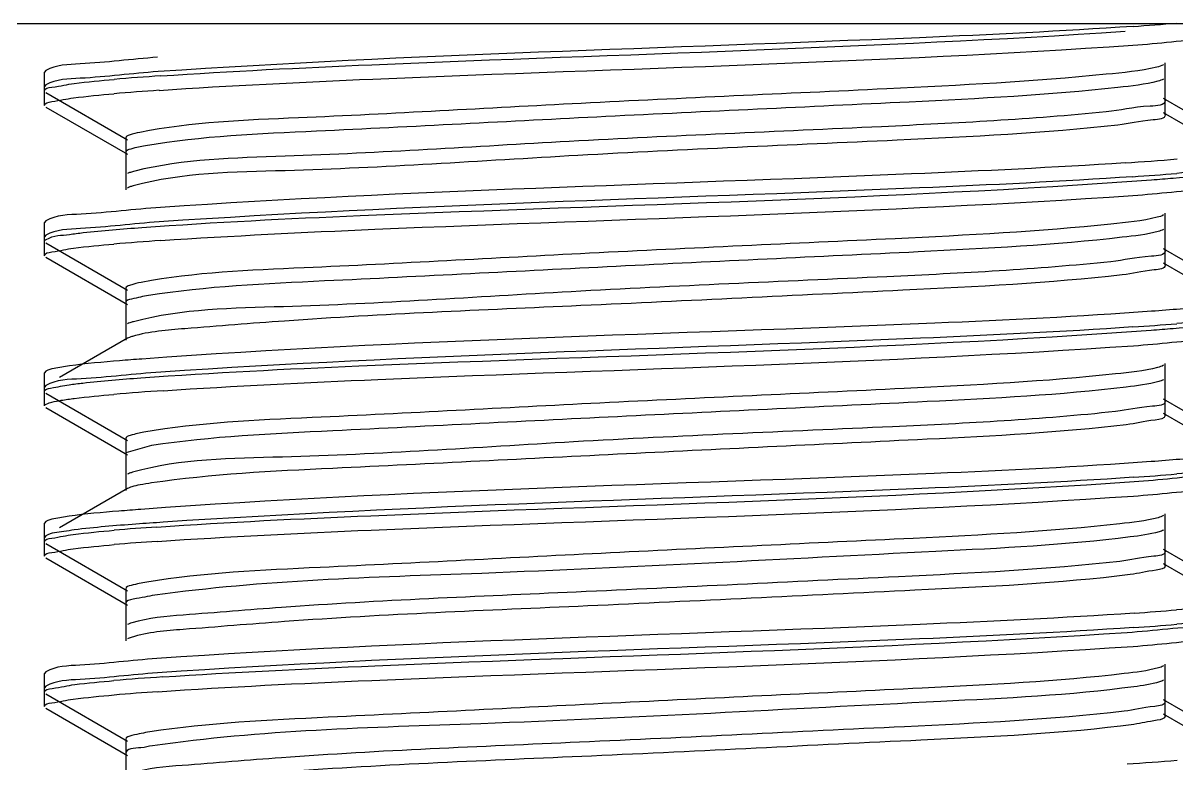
# Model space of a CAD drawing. Extents: x 4995099 to 5303443, y 4627657 to 4889583.
# Drawn here: x 5028850.3 to 5029078.9, y 4754329 to 4754475.7 of the extents above; entities that cross this region are included whole.
import ezdxf

# ---------------------------------------------------------------- set-up
doc = ezdxf.new("R2010")
doc.units = 0
doc.header["$LTSCALE"] = 1000
doc.header["$MEASUREMENT"] = 0
doc.layers.get('0').update_dxf_attribs({"color": 4, "linetype": 'CONTINUOUS'})
doc.layers.add('BZ', color=2, linetype='CONTINUOUS')

msp = doc.modelspace()

# ---------------------------------------------------------------- linework, layer by layer
at = {"linetype": 'Continuous'}
for p, q in [((5029076.52, 4754460.44), (5029076.52, 4754467.88)), ((5028854.79, 4754466.34), (5028854.51, 4754466.02)), ((5028854.51, 4754462.3), (5028854.51, 4754466.02)), ((5028854.51, 4754462.3), (5028854.51, 4754466.02)), ((5029076.52, 4754457.59), (5029076.52, 4754465.03)), ((5028854.79, 4754463.5), (5028854.51, 4754463.17)), ((5028854.51, 4754459.45), (5028854.51, 4754463.17)), ((5028854.51, 4754459.45), (5028854.51, 4754463.17)), ((5028854.79, 4754461.97), (5028870.94, 4754452.62)), ((5029092.35, 4754451.46), (5029076.2, 4754460.81)), ((5028854.79, 4754459.12), (5028870.94, 4754449.77)), ((5029092.35, 4754448.61), (5029076.2, 4754457.96)), ((5028870.62, 4754453), (5028870.62, 4754445.55)), ((5028870.62, 4754450.15), (5028870.62, 4754442.71)), ((5029076.52, 4754430.67), (5029076.52, 4754438.11)), ((5028854.79, 4754436.58), (5028854.51, 4754436.25)), ((5028854.51, 4754432.53), (5028854.51, 4754436.25)), ((5028854.51, 4754432.53), (5028854.51, 4754436.25)), ((5028854.79, 4754433.73), (5028854.51, 4754433.4)), ((5028854.51, 4754429.68), (5028854.51, 4754433.4)), ((5028854.51, 4754429.68), (5028854.51, 4754433.4)), ((5029076.52, 4754427.82), (5029076.52, 4754435.26)), ((5028854.79, 4754432.2), (5028870.94, 4754422.85)), ((5029092.35, 4754421.69), (5029076.2, 4754431.05)), ((5028854.79, 4754429.36), (5028870.94, 4754420)), ((5029092.35, 4754418.85), (5029076.2, 4754428.2)), ((5028870.62, 4754423.23), (5028870.62, 4754415.79)), ((5028870.62, 4754420.38), (5028870.62, 4754412.94)), ((5028870.94, 4754413.32), (5028857.5, 4754405.53)), ((5029076.52, 4754400.9), (5029076.52, 4754408.35)), ((5028854.79, 4754406.81), (5028854.51, 4754406.49)), ((5028854.51, 4754402.77), (5028854.51, 4754406.49)), ((5028854.51, 4754402.77), (5028854.51, 4754406.49)), ((5028854.79, 4754403.96), (5028854.51, 4754403.64)), ((5028854.51, 4754399.92), (5028854.51, 4754403.64)), ((5028854.51, 4754399.92), (5028854.51, 4754403.64)), ((5029076.52, 4754398.06), (5029076.52, 4754405.5)), ((5028854.79, 4754402.44), (5028870.94, 4754393.09)), ((5029092.35, 4754391.93), (5029076.2, 4754401.28)), ((5028854.79, 4754399.59), (5028870.94, 4754390.24)), ((5029092.35, 4754389.08), (5029076.2, 4754398.43)), ((5028870.62, 4754393.46), (5028870.62, 4754386.02)), ((5028875.74, 4754392.11), (5028870.62, 4754390.61)), ((5028870.62, 4754390.61), (5028870.62, 4754383.17)), ((5028870.94, 4754383.55), (5028857.5, 4754375.77)), ((5029076.52, 4754371.14), (5029076.52, 4754378.58)), ((5028854.79, 4754377.05), (5028854.51, 4754376.72)), ((5028854.51, 4754373), (5028854.51, 4754376.72)), ((5028854.51, 4754373), (5028854.51, 4754376.72)), ((5028854.79, 4754374.2), (5028854.51, 4754373.87)), ((5028854.51, 4754370.15), (5028854.51, 4754373.87)), ((5028854.51, 4754370.15), (5028854.51, 4754373.87)), ((5029076.52, 4754368.29), (5029076.52, 4754375.73)), ((5028854.79, 4754372.67), (5028870.94, 4754363.32)), ((5029092.35, 4754362.16), (5029076.2, 4754371.52)), ((5028854.79, 4754369.82), (5028870.94, 4754360.47)), ((5029092.35, 4754359.31), (5029076.2, 4754368.67)), ((5028870.62, 4754363.7), (5028870.62, 4754356.26)), ((5028870.62, 4754360.85), (5028870.62, 4754353.41)), ((5029076.52, 4754341.37), (5029076.52, 4754348.81)), ((5028854.79, 4754347.28), (5028854.51, 4754346.95)), ((5028854.51, 4754343.23), (5028854.51, 4754346.95)), ((5028854.51, 4754343.23), (5028854.51, 4754346.95)), ((5028854.79, 4754344.43), (5028854.51, 4754344.11)), ((5028854.51, 4754340.38), (5028854.51, 4754344.11)), ((5028854.51, 4754340.38), (5028854.51, 4754344.11)), ((5029076.52, 4754338.52), (5029076.52, 4754345.97)), ((5028854.79, 4754342.91), (5028870.94, 4754333.55)), ((5029092.35, 4754332.4), (5029076.2, 4754341.75)), ((5028854.79, 4754340.06), (5028870.94, 4754330.71)), ((5029092.35, 4754329.55), (5029076.2, 4754338.9)), ((5028870.62, 4754333.93), (5028870.62, 4754326.49)), ((5028870.62, 4754331.08), (5028870.62, 4754323.64))]:
    msp.add_line(p, q, dxfattribs=at)
for centre, radius, start, end in [((5029035.94, 4754986.07), 512.12, 273.8314, 274.8033), ((5028911.96, 4753944.82), 521.61, 93.7842, 94.8009), ((5028911.5, 4753947.85), 515.72, 93.8094, 94.8059), ((5029033.85, 4754985.41), 538.46, 273.6985, 274.7995), ((5029035.89, 4754956.83), 512.65, 273.8286, 274.8033), ((5028911.92, 4753912.8), 521.01, 93.7812, 94.806), ((5029035.92, 4754926.74), 512.32, 273.8303, 274.8033), ((5028912.71, 4753873.43), 530.65, 93.7437, 94.8056), ((5029036.07, 4754895.05), 510.39, 273.8405, 274.8036), ((5028910.97, 4753868), 509.09, 93.848, 94.803), ((5028911.06, 4753864.05), 510.2, 93.8411, 94.8041), ((5029036.21, 4754866.4), 508.65, 273.85, 274.8032), ((5029036.05, 4754865.56), 510.67, 273.8391, 274.8035), ((5028912.51, 4753818.77), 528.62, 93.7486, 94.8), ((5028911.21, 4753832.43), 512.05, 93.8298, 94.8052), ((5029034.35, 4754860.02), 532.12, 273.7304, 274.8001)]:
    msp.add_arc(centre, radius, start, end, dxfattribs=at)
for points, knots in [([(5029070.16, 4754475.09), (5029056.06, 4754474.13), (5028991.68, 4754471.03), (5028927.22, 4754469.54), (5028877.01, 4754466.13)], [0, 0, 0, 0, 0.219184, 1, 1, 1, 1]), ([(5028877.53, 4754465.29), (5028891.46, 4754466.23), (5028955.15, 4754469.29), (5029018.9, 4754470.84), (5029068.59, 4754474.12)], [0, 0, 0, 0, 0.21895, 1, 1, 1, 1]), ([(5029070.12, 4754471.37), (5029075.27, 4754471.72), (5029082.48, 4754472.72), (5029090.35, 4754472.85), (5029092.35, 4754474.01)], [0, 0, 0, 0, 0.690321, 1, 1, 1, 1]), ([(5028877.24, 4754462.42), (5028891.34, 4754463.38), (5028955.64, 4754466.47), (5029020.01, 4754467.96), (5029070.12, 4754471.37)], [0, 0, 0, 0, 0.219667, 1, 1, 1, 1]), ([(5028876.91, 4754468.97), (5028871.79, 4754468.62), (5028864.61, 4754467.63), (5028856.79, 4754467.49), (5028854.79, 4754466.34)], [0, 0, 0, 0, 0.690257, 1, 1, 1, 1]), ([(5029076.2, 4754467.5), (5029075.79, 4754467.26), (5029072.02, 4754466.25), (5029068.2, 4754465.93), (5029064.85, 4754465.6)], [0, 0, 0, 0, 0.123019, 1, 1, 1, 1]), ([(5028877.01, 4754466.13), (5028871.87, 4754465.78), (5028864.66, 4754464.78), (5028856.8, 4754464.65), (5028854.79, 4754463.5)], [0, 0, 0, 0, 0.690342, 1, 1, 1, 1]), ([(5029064.85, 4754465.6), (5029050.4, 4754464.16), (5029015.7, 4754462.38), (5028962.3, 4754460.08), (5028913.06, 4754457.16), (5028883.71, 4754456.16), (5028873.39, 4754454.1)], [0, 0, 0, 0, 0.227134, 0.54316, 0.83546, 1, 1, 1, 1]), ([(5028854.51, 4754462.3), (5028854.51, 4754462.85), (5028857.46, 4754463.2), (5028858.94, 4754463.61), (5028860.43, 4754463.8)], [0, 0, 0, 0, 0.271046, 1, 1, 1, 1]), ([(5029067.18, 4754463), (5029053.44, 4754461.48), (5029019.58, 4754459.77), (5028966.63, 4754457.36), (5028916.24, 4754454.61), (5028885.71, 4754453.34), (5028874.53, 4754451.46)], [0, 0, 0, 0, 0.214725, 0.5266, 0.823844, 1, 1, 1, 1]), ([(5029076.2, 4754464.65), (5029075.86, 4754464.46), (5029072.88, 4754463.58), (5029069.83, 4754463.29), (5029067.18, 4754463)], [0, 0, 0, 0, 0.128762, 1, 1, 1, 1]), ([(5028854.51, 4754459.45), (5028854.51, 4754459.99), (5028857.36, 4754460.35), (5028858.8, 4754460.74), (5028860.24, 4754460.92)], [0, 0, 0, 0, 0.271535, 1, 1, 1, 1]), ([(5029064.85, 4754458.16), (5029050.05, 4754456.69), (5029014.57, 4754454.87), (5028960.26, 4754452.66), (5028911.15, 4754449.35), (5028882.09, 4754448.85), (5028872.4, 4754446.44)], [0, 0, 0, 0, 0.231431, 0.552554, 0.844673, 1, 1, 1, 1]), ([(5029076.52, 4754460.44), (5029076.53, 4754459.38), (5029070.51, 4754459.34), (5029067.76, 4754458.45), (5029064.85, 4754458.16)], [0, 0, 0, 0, 0.265504, 1, 1, 1, 1]), ([(5029076.52, 4754457.59), (5029076.53, 4754456.73), (5029071.75, 4754456.49), (5029069.51, 4754455.81), (5029067.18, 4754455.55)], [0, 0, 0, 0, 0.267411, 1, 1, 1, 1]), ([(5028873.39, 4754454.1), (5028872.69, 4754453.96), (5028871.87, 4754453.77), (5028870.62, 4754453.29), (5028870.62, 4754453)], [0, 0, 0, 0, 0.707509, 1, 1, 1, 1]), ([(5029067.18, 4754455.55), (5029052.65, 4754453.95), (5029016.96, 4754452.16), (5028961.86, 4754449.94), (5028911.68, 4754446.35), (5028881.82, 4754446.17), (5028872.09, 4754443.51)], [0, 0, 0, 0, 0.224296, 0.548086, 0.845183, 1, 1, 1, 1]), ([(5028874.53, 4754451.46), (5028873.54, 4754451.29), (5028872.47, 4754451.04), (5028870.62, 4754450.54), (5028870.62, 4754450.15)], [0, 0, 0, 0, 0.717095, 1, 1, 1, 1]), ([(5029068.59, 4754448.07), (5029054.49, 4754447.14), (5028990.8, 4754444.09), (5028927.04, 4754442.58), (5028877.53, 4754439.25)], [0, 0, 0, 0, 0.221631, 1, 1, 1, 1]), ([(5028872.4, 4754446.44), (5028872.11, 4754446.36), (5028871.61, 4754446.23), (5028871.13, 4754446.04), (5028870.95, 4754445.93)], [0, 0, 0, 0, 0.588731, 1, 1, 1, 1]), ([(5028873.83, 4754435.27), (5028888.23, 4754436.32), (5028954.89, 4754439.56), (5029021.66, 4754440.87), (5029073.83, 4754444.71)], [0, 0, 0, 0, 0.216226, 1, 1, 1, 1]), ([(5029070.12, 4754445.33), (5029056.06, 4754444.37), (5028991.76, 4754441.27), (5028927.39, 4754439.77), (5028877.24, 4754436.38)], [0, 0, 0, 0, 0.219063, 1, 1, 1, 1]), ([(5029073.83, 4754444.71), (5029075.27, 4754444.82), (5029079.94, 4754445.19), (5029084.62, 4754445.61), (5029087.84, 4754446.06)], [0, 0, 0, 0, 0.30753, 1, 1, 1, 1]), ([(5028872.09, 4754443.51), (5028871.86, 4754443.44), (5028871.47, 4754443.33), (5028871.1, 4754443.17), (5028870.95, 4754443.08)], [0, 0, 0, 0, 0.578118, 1, 1, 1, 1]), ([(5029070.14, 4754441.61), (5029075.28, 4754441.96), (5029082.49, 4754442.95), (5029090.35, 4754443.09), (5029092.35, 4754444.24)], [0, 0, 0, 0, 0.690305, 1, 1, 1, 1]), ([(5028877.56, 4754432.68), (5028891.68, 4754433.63), (5028955.88, 4754436.71), (5029020.15, 4754438.21), (5029070.14, 4754441.61)], [0, 0, 0, 0, 0.220288, 1, 1, 1, 1]), ([(5028877.53, 4754439.25), (5028872.27, 4754438.89), (5028864.89, 4754437.87), (5028856.84, 4754437.75), (5028854.79, 4754436.58)], [0, 0, 0, 0, 0.69073, 1, 1, 1, 1]), ([(5029076.2, 4754437.74), (5029075.82, 4754437.51), (5029072.37, 4754436.55), (5029068.86, 4754436.25), (5029065.79, 4754435.93)], [0, 0, 0, 0, 0.125047, 1, 1, 1, 1]), ([(5028877.24, 4754436.38), (5028872.04, 4754436.03), (5028864.76, 4754435.02), (5028856.82, 4754434.89), (5028854.79, 4754433.73)], [0, 0, 0, 0, 0.690532, 1, 1, 1, 1]), ([(5029065.79, 4754435.93), (5029051.58, 4754434.46), (5029017.12, 4754432.7), (5028963.79, 4754430.36), (5028914.09, 4754427.49), (5028884.3, 4754426.4), (5028873.7, 4754424.39)], [0, 0, 0, 0, 0.222673, 0.537557, 0.831783, 1, 1, 1, 1]), ([(5028854.51, 4754432.53), (5028854.51, 4754432.69), (5028856.28, 4754433.8), (5028857.89, 4754433.68), (5028859.46, 4754433.9)], [0, 0, 0, 0, 0.088859, 1, 1, 1, 1]), ([(5028859.46, 4754433.9), (5028860.37, 4754434.03), (5028865.15, 4754434.61), (5028869.95, 4754434.99), (5028873.83, 4754435.27)], [0, 0, 0, 0, 0.191578, 1, 1, 1, 1]), ([(5029068.02, 4754433.32), (5029054.6, 4754431.77), (5029021.14, 4754430.09), (5028968.45, 4754427.65), (5028917.65, 4754424.97), (5028886.65, 4754423.6), (5028875.11, 4754421.79)], [0, 0, 0, 0, 0.209641, 0.51959, 0.818764, 1, 1, 1, 1]), ([(5029076.2, 4754434.89), (5029075.88, 4754434.7), (5029073.19, 4754433.88), (5029070.42, 4754433.6), (5029068.02, 4754433.32)], [0, 0, 0, 0, 0.131376, 1, 1, 1, 1]), ([(5028854.51, 4754429.68), (5028854.51, 4754430.23), (5028857.39, 4754430.58), (5028858.84, 4754430.98), (5028860.29, 4754431.17)], [0, 0, 0, 0, 0.271367, 1, 1, 1, 1]), ([(5029065.79, 4754428.49), (5029051.04, 4754426.96), (5029015.37, 4754425.14), (5028960.62, 4754422.95), (5028911.12, 4754419.46), (5028881.78, 4754419.18), (5028872.17, 4754416.61)], [0, 0, 0, 0, 0.229278, 0.552136, 0.84614, 1, 1, 1, 1]), ([(5029076.52, 4754430.67), (5029076.53, 4754429.69), (5029071.01, 4754429.57), (5029068.47, 4754428.77), (5029065.79, 4754428.49)], [0, 0, 0, 0, 0.265995, 1, 1, 1, 1]), ([(5029076.52, 4754427.82), (5029076.53, 4754427.04), (5029072.21, 4754426.74), (5029070.15, 4754426.13), (5029068.02, 4754425.88)], [0, 0, 0, 0, 0.268548, 1, 1, 1, 1]), ([(5028873.7, 4754424.39), (5028872.92, 4754424.24), (5028872.03, 4754424.04), (5028870.62, 4754423.55), (5028870.62, 4754423.23)], [0, 0, 0, 0, 0.710644, 1, 1, 1, 1]), ([(5029068.02, 4754425.88), (5029053.6, 4754424.22), (5029017.8, 4754422.54), (5028962.52, 4754419.76), (5028914.99, 4754417.86), (5028885.48, 4754415.46), (5028875.31, 4754414.67), (5028871.94, 4754413.7)], [0, 0, 0, 0, 0.221551, 0.546609, 0.845708, 0.946505, 1, 1, 1, 1]), ([(5028875.11, 4754421.79), (5028873.98, 4754421.61), (5028872.78, 4754421.31), (5028870.62, 4754420.82), (5028870.62, 4754420.38)], [0, 0, 0, 0, 0.720363, 1, 1, 1, 1]), ([(5029087.84, 4754420.02), (5029086.95, 4754419.89), (5029082.29, 4754419.32), (5029077.61, 4754418.95), (5029073.83, 4754418.67)], [0, 0, 0, 0, 0.1913, 1, 1, 1, 1]), ([(5029073.83, 4754418.67), (5029059.54, 4754417.62), (5028992.87, 4754414.36), (5028926.11, 4754413.03), (5028873.83, 4754409.22)], [0, 0, 0, 0, 0.214646, 1, 1, 1, 1]), ([(5028872.17, 4754416.61), (5028871.92, 4754416.54), (5028871.51, 4754416.42), (5028871.11, 4754416.26), (5028870.95, 4754416.16)], [0, 0, 0, 0, 0.581011, 1, 1, 1, 1]), ([(5028873.62, 4754405.49), (5028887.99, 4754406.54), (5028954.71, 4754409.79), (5029021.52, 4754411.1), (5029073.75, 4754414.94)], [0, 0, 0, 0, 0.215717, 1, 1, 1, 1]), ([(5029070.14, 4754415.56), (5029056.12, 4754414.61), (5028991.92, 4754411.51), (5028927.65, 4754410), (5028877.56, 4754406.63)], [0, 0, 0, 0, 0.218766, 1, 1, 1, 1]), ([(5029073.75, 4754414.94), (5029075.2, 4754415.05), (5029079.89, 4754415.42), (5029084.59, 4754415.84), (5029087.82, 4754416.3)], [0, 0, 0, 0, 0.307512, 1, 1, 1, 1]), ([(5028871.94, 4754413.7), (5028871.75, 4754413.64), (5028871.41, 4754413.53), (5028871.08, 4754413.39), (5028870.95, 4754413.32)], [0, 0, 0, 0, 0.572407, 1, 1, 1, 1]), ([(5029070.26, 4754411.85), (5029075.37, 4754412.2), (5029082.54, 4754413.19), (5029090.36, 4754413.33), (5029092.35, 4754414.47)], [0, 0, 0, 0, 0.690212, 1, 1, 1, 1]), ([(5028878.06, 4754402.95), (5028892.22, 4754403.89), (5028956.28, 4754406.96), (5029020.43, 4754408.45), (5029070.26, 4754411.85)], [0, 0, 0, 0, 0.221286, 1, 1, 1, 1]), ([(5028873.83, 4754409.22), (5028872.36, 4754409.12), (5028867.56, 4754408.74), (5028862.76, 4754408.32), (5028859.46, 4754407.86)], [0, 0, 0, 0, 0.307207, 1, 1, 1, 1]), ([(5029076.2, 4754407.97), (5029075.84, 4754407.76), (5029072.7, 4754406.86), (5029069.49, 4754406.56), (5029066.69, 4754406.26)], [0, 0, 0, 0, 0.127384, 1, 1, 1, 1]), ([(5028859.46, 4754407.86), (5028858.44, 4754407.71), (5028856.88, 4754407.45), (5028855.29, 4754407.1), (5028854.79, 4754406.81)], [0, 0, 0, 0, 0.644157, 1, 1, 1, 1]), ([(5028877.56, 4754406.63), (5028872.29, 4754406.28), (5028864.9, 4754405.26), (5028856.84, 4754405.14), (5028854.79, 4754403.96)], [0, 0, 0, 0, 0.690794, 1, 1, 1, 1]), ([(5029066.69, 4754406.26), (5029052.79, 4754404.76), (5029018.71, 4754403.03), (5028965.61, 4754400.65), (5028915.46, 4754397.86), (5028885.19, 4754396.65), (5028874.22, 4754394.72)], [0, 0, 0, 0, 0.217563, 0.530512, 0.826679, 1, 1, 1, 1]), ([(5028854.51, 4754402.77), (5028854.51, 4754403.23), (5028856.91, 4754403.63), (5028858.17, 4754403.96), (5028859.4, 4754404.13)], [0, 0, 0, 0, 0.274238, 1, 1, 1, 1]), ([(5028859.4, 4754404.13), (5028860.31, 4754404.25), (5028865.03, 4754404.83), (5028869.78, 4754405.21), (5028873.62, 4754405.49)], [0, 0, 0, 0, 0.191507, 1, 1, 1, 1]), ([(5029068.82, 4754403.65), (5029055.73, 4754402.07), (5029022.68, 4754400.43), (5028970.28, 4754397.95), (5028919.09, 4754395.32), (5028887.62, 4754393.87), (5028875.74, 4754392.11)], [0, 0, 0, 0, 0.204569, 0.512595, 0.813688, 1, 1, 1, 1]), ([(5029076.2, 4754405.12), (5029075.91, 4754404.95), (5029073.49, 4754404.18), (5029070.98, 4754403.92), (5029068.82, 4754403.65)], [0, 0, 0, 0, 0.13419, 1, 1, 1, 1]), ([(5028856, 4754400.67), (5028856.61, 4754400.82), (5028858.08, 4754401.1), (5028859.57, 4754401.31), (5028860.43, 4754401.42)], [0, 0, 0, 0, 0.420782, 1, 1, 1, 1]), ([(5028854.51, 4754399.92), (5028854.51, 4754400.09), (5028855.13, 4754400.45), (5028855.62, 4754400.57), (5028856, 4754400.67)], [0, 0, 0, 0, 0.309855, 1, 1, 1, 1]), ([(5029066.69, 4754398.82), (5029052.02, 4754397.23), (5029016.2, 4754395.42), (5028961.06, 4754393.25), (5028911.17, 4754389.58), (5028881.54, 4754389.51), (5028871.98, 4754386.79)], [0, 0, 0, 0, 0.226863, 0.551253, 0.847203, 1, 1, 1, 1]), ([(5029076.52, 4754400.9), (5029076.53, 4754400), (5029071.49, 4754399.8), (5029069.15, 4754399.08), (5029066.69, 4754398.82)], [0, 0, 0, 0, 0.266858, 1, 1, 1, 1]), ([(5029076.52, 4754398.06), (5029076.53, 4754397.34), (5029072.64, 4754396.99), (5029070.75, 4754396.45), (5029068.82, 4754396.21)], [0, 0, 0, 0, 0.26989, 1, 1, 1, 1]), ([(5028874.22, 4754394.72), (5028873.31, 4754394.56), (5028872.3, 4754394.33), (5028870.62, 4754393.83), (5028870.62, 4754393.46)], [0, 0, 0, 0, 0.715002, 1, 1, 1, 1]), ([(5029068.82, 4754396.21), (5029055.73, 4754394.62), (5029022.68, 4754392.98), (5028970.28, 4754390.5), (5028919.09, 4754387.87), (5028887.62, 4754386.43), (5028875.74, 4754384.67)], [0, 0, 0, 0, 0.204569, 0.512595, 0.813688, 1, 1, 1, 1]), ([(5029087.82, 4754390.25), (5029086.93, 4754390.12), (5029082.25, 4754389.55), (5029077.55, 4754389.18), (5029073.75, 4754388.9)], [0, 0, 0, 0, 0.191312, 1, 1, 1, 1]), ([(5029073.75, 4754388.9), (5029059.43, 4754387.84), (5028992.72, 4754384.59), (5028925.91, 4754383.27), (5028873.62, 4754379.44)], [0, 0, 0, 0, 0.214998, 1, 1, 1, 1]), ([(5029070.36, 4754384.94), (5029075.45, 4754385.28), (5029082.59, 4754386.27), (5029090.37, 4754386.42), (5029092.35, 4754387.56)], [0, 0, 0, 0, 0.690121, 1, 1, 1, 1]), ([(5028871.98, 4754386.79), (5028871.78, 4754386.73), (5028871.43, 4754386.62), (5028871.08, 4754386.48), (5028870.95, 4754386.4)], [0, 0, 0, 0, 0.574017, 1, 1, 1, 1]), ([(5029070.26, 4754385.8), (5029056.3, 4754384.85), (5028992.23, 4754381.76), (5028928.09, 4754380.24), (5028878.06, 4754376.9)], [0, 0, 0, 0, 0.218157, 1, 1, 1, 1]), ([(5028871.83, 4754383.9), (5028871.66, 4754383.85), (5028871.36, 4754383.75), (5028871.07, 4754383.62), (5028870.95, 4754383.55)], [0, 0, 0, 0, 0.566763, 1, 1, 1, 1]), ([(5028875.74, 4754384.67), (5028874.97, 4754384.56), (5028873.66, 4754384.35), (5028872.36, 4754384.06), (5028871.83, 4754383.9)], [0, 0, 0, 0, 0.581835, 1, 1, 1, 1]), ([(5028876.8, 4754375.95), (5028890.92, 4754376.91), (5028955.44, 4754380.02), (5029020.04, 4754381.5), (5029070.36, 4754384.94)], [0, 0, 0, 0, 0.219027, 1, 1, 1, 1]), ([(5029070.24, 4754382.08), (5029075.36, 4754382.43), (5029082.53, 4754383.42), (5029090.36, 4754383.56), (5029092.35, 4754384.71)], [0, 0, 0, 0, 0.690224, 1, 1, 1, 1]), ([(5028876.88, 4754373.1), (5028890.98, 4754374.06), (5028955.44, 4754377.17), (5029019.97, 4754378.65), (5029070.24, 4754382.08)], [0, 0, 0, 0, 0.219076, 1, 1, 1, 1]), ([(5028873.62, 4754379.44), (5028872.17, 4754379.33), (5028867.42, 4754378.96), (5028862.67, 4754378.54), (5028859.4, 4754378.08)], [0, 0, 0, 0, 0.307296, 1, 1, 1, 1]), ([(5029076.2, 4754378.2), (5029075.87, 4754378.01), (5029073.02, 4754377.16), (5029070.09, 4754376.87), (5029067.55, 4754376.59)], [0, 0, 0, 0, 0.129897, 1, 1, 1, 1]), ([(5028859.4, 4754378.08), (5028858.4, 4754377.94), (5028856.86, 4754377.67), (5028855.28, 4754377.33), (5028854.79, 4754377.05)], [0, 0, 0, 0, 0.643667, 1, 1, 1, 1]), ([(5028878.06, 4754376.9), (5028876.25, 4754376.78), (5028870.37, 4754376.36), (5028864.48, 4754375.89), (5028860.43, 4754375.37)], [0, 0, 0, 0, 0.307422, 1, 1, 1, 1]), ([(5029067.55, 4754376.59), (5029053.96, 4754375.06), (5029020.28, 4754373.36), (5028967.44, 4754370.94), (5028916.86, 4754368.22), (5028886.12, 4754366.9), (5028874.78, 4754365.05)], [0, 0, 0, 0, 0.21247, 0.523491, 0.821591, 1, 1, 1, 1]), ([(5028854.51, 4754373), (5028854.51, 4754373.54), (5028857.35, 4754373.9), (5028858.79, 4754374.29), (5028860.22, 4754374.47)], [0, 0, 0, 0, 0.271606, 1, 1, 1, 1]), ([(5028860.43, 4754375.37), (5028859.74, 4754375.28), (5028857.86, 4754374.98), (5028855.85, 4754374.81), (5028854.79, 4754374.2)], [0, 0, 0, 0, 0.363874, 1, 1, 1, 1]), ([(5029069.59, 4754373.98), (5029056.82, 4754372.35), (5029013.92, 4754370.32), (5028949.6, 4754366.69), (5028897.82, 4754365.43), (5028876.4, 4754362.44)], [0, 0, 0, 0, 0.19951, 0.664838, 1, 1, 1, 1]), ([(5029076.2, 4754375.35), (5029075.93, 4754375.2), (5029073.77, 4754374.48), (5029071.52, 4754374.23), (5029069.59, 4754373.98)], [0, 0, 0, 0, 0.137233, 1, 1, 1, 1]), ([(5028854.51, 4754370.15), (5028854.51, 4754370.69), (5028857.34, 4754371.05), (5028858.78, 4754371.44), (5028860.21, 4754371.62)], [0, 0, 0, 0, 0.271624, 1, 1, 1, 1]), ([(5029067.55, 4754369.15), (5029052.99, 4754367.5), (5029017.03, 4754365.81), (5028961.71, 4754363.04), (5028914.36, 4754361.16), (5028885.13, 4754358.73), (5028875.11, 4754357.97), (5028871.83, 4754356.98)], [0, 0, 0, 0, 0.224202, 0.549925, 0.847853, 0.947628, 1, 1, 1, 1]), ([(5029076.52, 4754371.14), (5029076.53, 4754370.31), (5029071.96, 4754370.05), (5029069.8, 4754369.4), (5029067.55, 4754369.15)], [0, 0, 0, 0, 0.267891, 1, 1, 1, 1]), ([(5029076.52, 4754368.29), (5029076.53, 4754367.64), (5029073.06, 4754367.24), (5029071.33, 4754366.76), (5029069.59, 4754366.54)], [0, 0, 0, 0, 0.271462, 1, 1, 1, 1]), ([(5028874.78, 4754365.05), (5028873.74, 4754364.88), (5028872.6, 4754364.61), (5028870.62, 4754364.11), (5028870.62, 4754363.7)], [0, 0, 0, 0, 0.718615, 1, 1, 1, 1]), ([(5029069.59, 4754366.54), (5029055.45, 4754364.74), (5029019.55, 4754363.14), (5028963.75, 4754360.25), (5028915.29, 4754358.4), (5028885.29, 4754355.88), (5028875.03, 4754355.14), (5028871.72, 4754354.1)], [0, 0, 0, 0, 0.215562, 0.542846, 0.84615, 0.947588, 1, 1, 1, 1]), ([(5028876.4, 4754362.44), (5028874.95, 4754362.24), (5028873.46, 4754361.85), (5028870.62, 4754361.4), (5028870.62, 4754360.85)], [0, 0, 0, 0, 0.725452, 1, 1, 1, 1]), ([(5029070.36, 4754358.89), (5029056.25, 4754357.93), (5028991.73, 4754354.82), (5028927.13, 4754353.34), (5028876.8, 4754349.9)], [0, 0, 0, 0, 0.218953, 1, 1, 1, 1]), ([(5029068.97, 4754355.08), (5029074.39, 4754355.44), (5029081.97, 4754356.49), (5029090.25, 4754356.58), (5029092.35, 4754357.79)], [0, 0, 0, 0, 0.691208, 1, 1, 1, 1]), ([(5028871.83, 4754356.98), (5028871.66, 4754356.93), (5028871.36, 4754356.83), (5028871.07, 4754356.7), (5028870.95, 4754356.63)], [0, 0, 0, 0, 0.567705, 1, 1, 1, 1]), ([(5029070.24, 4754356.04), (5029056.14, 4754355.07), (5028991.68, 4754351.97), (5028927.15, 4754350.48), (5028876.88, 4754347.06)], [0, 0, 0, 0, 0.219125, 1, 1, 1, 1]), ([(5028871.72, 4754354.1), (5028871.57, 4754354.05), (5028871.31, 4754353.96), (5028871.05, 4754353.85), (5028870.95, 4754353.78)], [0, 0, 0, 0, 0.562566, 1, 1, 1, 1]), ([(5028877.95, 4754346.26), (5028891.94, 4754347.19), (5028955.62, 4754350.25), (5029019.37, 4754351.78), (5029068.97, 4754355.08)], [0, 0, 0, 0, 0.22002, 1, 1, 1, 1]), ([(5029070.16, 4754352.31), (5029075.29, 4754352.66), (5029082.5, 4754353.66), (5029090.35, 4754353.79), (5029092.35, 4754354.94)], [0, 0, 0, 0, 0.690293, 1, 1, 1, 1]), ([(5028877, 4754343.34), (5028891.1, 4754344.3), (5028955.49, 4754347.4), (5029019.95, 4754348.89), (5029070.16, 4754352.31)], [0, 0, 0, 0, 0.219254, 1, 1, 1, 1]), ([(5028876.8, 4754349.9), (5028871.71, 4754349.55), (5028864.56, 4754348.56), (5028856.78, 4754348.42), (5028854.79, 4754347.28)], [0, 0, 0, 0, 0.690154, 1, 1, 1, 1]), ([(5029076.2, 4754348.44), (5029075.89, 4754348.26), (5029073.32, 4754347.46), (5029070.67, 4754347.19), (5029068.38, 4754346.92)], [0, 0, 0, 0, 0.132694, 1, 1, 1, 1]), ([(5028876.88, 4754347.06), (5028871.77, 4754346.71), (5028864.6, 4754345.72), (5028856.79, 4754345.58), (5028854.79, 4754344.43)], [0, 0, 0, 0, 0.690224, 1, 1, 1, 1]), ([(5029068.38, 4754346.92), (5029055.11, 4754345.35), (5029021.82, 4754343.69), (5028969.26, 4754341.23), (5028918.29, 4754338.57), (5028887.08, 4754337.17), (5028875.39, 4754335.38)], [0, 0, 0, 0, 0.207392, 0.516489, 0.816517, 1, 1, 1, 1]), ([(5028854.51, 4754343.23), (5028854.51, 4754343.8), (5028857.51, 4754344.14), (5028859.01, 4754344.55), (5028860.52, 4754344.75)], [0, 0, 0, 0, 0.270801, 1, 1, 1, 1]), ([(5029070.32, 4754344.31), (5029057.64, 4754342.61), (5029014.42, 4754340.63), (5028949.72, 4754336.85), (5028897.42, 4754335.74), (5028875.91, 4754332.61)], [0, 0, 0, 0, 0.197032, 0.665256, 1, 1, 1, 1]), ([(5029076.2, 4754345.59), (5029075.95, 4754345.45), (5029074.04, 4754344.78), (5029072.03, 4754344.54), (5029070.32, 4754344.31)], [0, 0, 0, 0, 0.140538, 1, 1, 1, 1]), ([(5028854.51, 4754340.38), (5028854.51, 4754340.92), (5028857.34, 4754341.28), (5028858.78, 4754341.67), (5028860.21, 4754341.86)], [0, 0, 0, 0, 0.271622, 1, 1, 1, 1]), ([(5029068.38, 4754339.48), (5029053.94, 4754337.77), (5029017.9, 4754336.11), (5028962.3, 4754333.28), (5028914.47, 4754331.43), (5028885.01, 4754328.94), (5028874.95, 4754328.21), (5028871.71, 4754327.18)], [0, 0, 0, 0, 0.22136, 0.548301, 0.848284, 0.948292, 1, 1, 1, 1]), ([(5029076.52, 4754341.37), (5029076.53, 4754340.62), (5029072.41, 4754340.29), (5029070.42, 4754339.72), (5029068.38, 4754339.48)], [0, 0, 0, 0, 0.269339, 1, 1, 1, 1]), ([(5029076.52, 4754338.52), (5029076.52, 4754337.93), (5029073.45, 4754337.5), (5029071.87, 4754337.08), (5029070.32, 4754336.87)], [0, 0, 0, 0, 0.273294, 1, 1, 1, 1]), ([(5028875.39, 4754335.38), (5028874.19, 4754335.2), (5028872.92, 4754334.88), (5028870.62, 4754334.4), (5028870.62, 4754333.93)], [0, 0, 0, 0, 0.721639, 1, 1, 1, 1]), ([(5029070.32, 4754336.87), (5029056.35, 4754334.99), (5029020.43, 4754333.46), (5028964.42, 4754330.49), (5028915.5, 4754328.68), (5028885.25, 4754326.09), (5028874.92, 4754325.38), (5028871.64, 4754324.31)], [0, 0, 0, 0, 0.212334, 0.540585, 0.846069, 0.947955, 1, 1, 1, 1]), ([(5028875.91, 4754332.61), (5028875.14, 4754332.5), (5028873.65, 4754332.07), (5028870.62, 4754332.15), (5028870.62, 4754331.08)], [0, 0, 0, 0, 0.421436, 1, 1, 1, 1])]:
    msp.add_open_spline(points, degree=3, knots=knots, dxfattribs=at)
for points in [[(5028860.43, 4754463.8), (5028863.05, 4754464.13), (5028865.67, 4754464.38), (5028868.3, 4754464.6)], [(5028860.24, 4754460.92), (5028862.91, 4754461.27), (5028865.6, 4754461.52), (5028868.29, 4754461.75)], [(5029086.88, 4754446.81), (5029084.2, 4754446.46), (5029081.51, 4754446.21), (5029078.82, 4754445.98)], [(5028860.29, 4754431.17), (5028862.94, 4754431.51), (5028865.61, 4754431.76), (5028868.27, 4754431.98)], [(5029086.88, 4754417.04), (5029084.2, 4754416.69), (5029081.51, 4754416.44), (5029078.82, 4754416.22)], [(5028860.43, 4754401.42), (5028863.03, 4754401.75), (5028865.64, 4754401.99), (5028868.25, 4754402.21)], [(5029086.92, 4754387.28), (5029084.22, 4754386.93), (5029081.52, 4754386.68), (5029078.81, 4754386.45)], [(5028860.22, 4754374.47), (5028862.92, 4754374.82), (5028865.63, 4754375.07), (5028868.34, 4754375.31)], [(5028860.21, 4754371.62), (5028862.91, 4754371.97), (5028865.62, 4754372.23), (5028868.33, 4754372.46)], [(5029086.93, 4754360.36), (5029084.23, 4754360.01), (5029081.52, 4754359.76), (5029078.8, 4754359.53)], [(5029086.91, 4754357.51), (5029084.22, 4754357.16), (5029081.52, 4754356.91), (5029078.81, 4754356.68)], [(5028860.52, 4754344.75), (5028863.1, 4754345.07), (5028865.69, 4754345.31), (5028868.28, 4754345.53)], [(5028860.21, 4754341.86), (5028862.9, 4754342.21), (5028865.61, 4754342.46), (5028868.31, 4754342.69)]]:
    msp.add_open_spline(points, degree=3, dxfattribs=at)
at = {"layer": 'BZ'}
msp.add_line((5032129.38, 4754475.59), (5018146.38, 4754475.59), dxfattribs=at)

doc.saveas('drawing.dxf')
